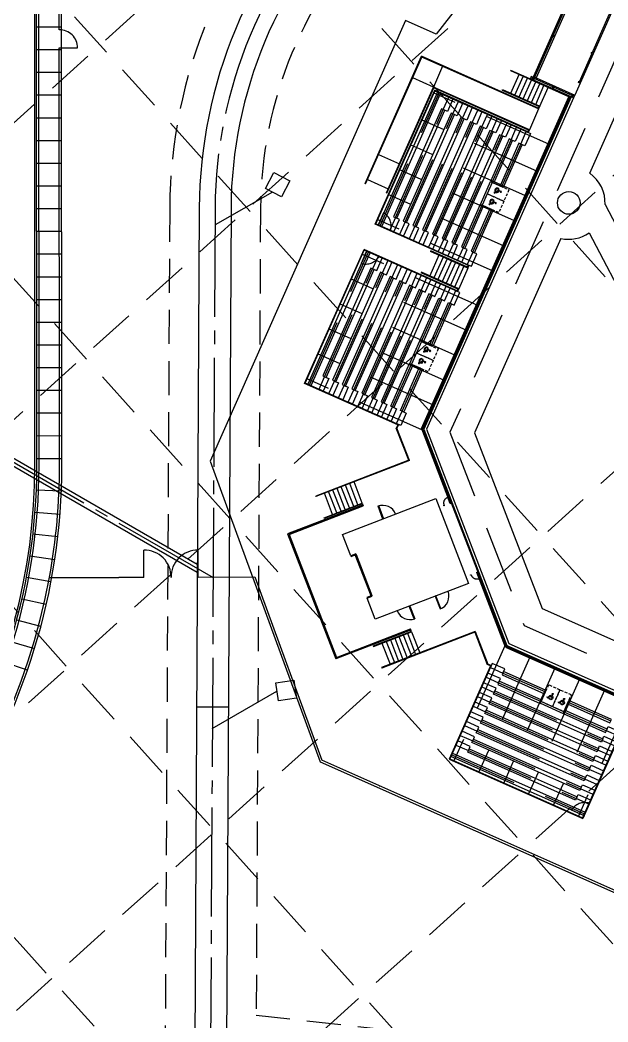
# Model space of a CAD drawing. Header units: inches. Extents: x 5194 to 8721, y 2249 to 5862.
# Drawn here: x 7253.5 to 7383, y 3274.1 to 3494.7 of the extents above; entities that cross this region are included whole.
import ezdxf

# ---------------------------------------------------------------- set-up
doc = ezdxf.new("R2010")
doc.units = ezdxf.units.IN
doc.header["$LTSCALE"] = 60
doc.header["$MEASUREMENT"] = 0
for name, pattern in [('03139 BASE$0$HIDDEN', [0.375, 0.25, -0.125]), ('03139 BASE$0$HIDDEN2', [0.1875, 0.125, -0.0625]), ('DASHED2', [0.375, 0.25, -0.125]), ('HIDDEN', [0.375, 0.25, -0.125]), ('HIDDEN2', [0.1875, 0.125, -0.0625]), ('SCENT', [0.55, 0.4, -0.05, 0.05, -0.05])]:
    doc.linetypes.add(name, pattern=pattern)
for name, color, linetype in [('03139 BASE$0$A1-FLOR-OUTLINE', 7, 'Continuous'), ('03139 BASE$0$A1HCSPACE', 8, '03139 BASE$0$HIDDEN'), ('03139 BASE$0$A1PRK-SYM', 7, 'Continuous'), ('03139 BASE$0$A1RISERS', 7, 'Continuous'), ('03139 BASE$0$A1SEATS', 8, 'Continuous'), ('03139 BASE$0$A2ROOF-DS', 7, '03139 BASE$0$HIDDEN'), ('03139 BASE$0$AS-FENCE', 7, 'FENCELINE1'), ('03139 BASE$0$AS-GATE', 7, 'Continuous'), ('03139 BASE$0$AS-INFIELD', 8, 'Continuous'), ('03139 BASE$0$AS-SIDEWALK', 7, 'Continuous'), ('03139 BASE$0$AS-STRINGER', 7, '03139 BASE$0$HIDDEN'), ('03139 BASE$0$AS-TRACK-CURB', 7, 'Continuous'), ('03139 BASE$0$AS-TRACK-STRIPE', 253, 'Continuous'), ('03139 BASE$0$AS-WALK', 7, 'Continuous'), ('03139 BASE$0$AS-WALKJOINTS', 253, 'Continuous'), ('03139 BASE$0$CWALK', 7, 'Continuous'), ('03139 BASE$0$DOORSWINGS', 7, 'Continuous'), ('03139 BASE$0$DUGOUT', 7, 'Continuous'), ('03139 BASE$0$pinlet', 7, 'Continuous'), ('03139 BASE$0$STRUCTURAL', 8, 'Continuous'), ('03139 BASE$0$WALL', 7, 'Continuous'), ('03139 TOPO$0$EP', 7, 'Continuous'), ('grid', 254, 'HIDDEN'), ('Pstm', 7, 'Continuous'), ('pstmcl', 8, 'SCENT'), ('stm-easement', 7, 'HIDDEN2')]:
    doc.layers.add(name, color=color, linetype=linetype)
doc.linetypes.add('FENCELINE1', pattern='A,0.25,-0.1,[133,ltypeshp.shx,S=0.1,R=0,X=-0.1,Y=0],-0.1,1', length=1.45)

# ---------------------------------------------------------------- blocks, each defined once
blk = doc.blocks.new('03139 BASE$0$football')
at = {"layer": '03139 BASE$0$AS-FENCE', "ltscale": 0.25}
for p, q in [((1843.1, 555), (597.5, 1677.8)), ((2698.1, -215.8), (1878.7, 522.8))]:
    blk.add_line(p, q, dxfattribs=at)
for start, end in [(37.6615, 47.9675), (272.1657, 37.6615)]:
    blk.add_arc((1595.8, -1438.5), 1646.2, start, end, dxfattribs=at)
at = {"layer": '03139 BASE$0$AS-GATE'}
blk.add_line((1878.7, 522.8), (1910.9, 558.5), dxfattribs=at)
blk.add_arc((1878.7, 523.6), 47.5, 47.3344, 138.6112, dxfattribs=at)
at = {"layer": '03139 BASE$0$AS-TRACK-CURB'}
for p, q in [((2657.9, -260.3), (-266.4, 2375.7)), ((2661.9, -255.9), (-262.3, 2380.2))]:
    blk.add_line(p, q, dxfattribs=at)
for radius, start in [(1586.2, 266.5348), (1592.2, 267.1478)]:
    blk.add_arc((1595.8, -1438.5), radius, start, 47.9675, dxfattribs=at)
at = {"layer": '03139 BASE$0$AS-TRACK-STRIPE'}
blk.add_line((2654.6, -264), (-269.7, 2372), dxfattribs=at)
blk.add_arc((1595.8, -1438.5), 1581.2, 227.9675, 47.9675, dxfattribs=at)
at = {"layer": '03139 BASE$0$AS-WALK'}
blk.add_line((2702.1, -211.3), (-222.2, 2424.7), dxfattribs=at)
blk.add_arc((1595.8, -1438.5), 1652.2, 272.6758, 47.9675, dxfattribs=at)
at = {"layer": '03139 BASE$0$AS-WALKJOINTS'}
for p, q in [((1797.1, 515.6), (1841.3, 564.6)), ((1841.7, 475.4), (1885.9, 524.5)), ((1886.3, 435.3), (1930.5, 484.3)), ((1930.8, 395.1), (1975, 444.1)), ((1975.4, 354.9), (2019.6, 403.9)), ((2020, 314.7), (2064.2, 363.8)), ((2064.5, 274.6), (2108.7, 323.6)), ((2109.1, 234.4), (2153.3, 283.4)), ((2153.7, 194.2), (2197.9, 243.2)), ((2198.7, 154.6), (2242.4, 203.1)), ((2242.8, 113.9), (2287, 162.9)), ((2287.4, 73.7), (2331.6, 122.7)), ((2331.9, 33.5), (2376.1, 82.5)), ((2376.5, -6.6), (2420.7, 42.4)), ((2421.1, -46.8), (2465.2, 2.2)), ((2465.6, -87), (2509.8, -38)), ((2510.2, -127.2), (2554.4, -78.1)), ((2554.8, -167.3), (2598.9, -118.3)), ((2599.3, -207.5), (2643.5, -158.5)), ((2643.9, -247.7), (2688.1, -198.7)), ((2751.5, -257.7), (2705.9, -304.9)), ((2746.3, -346.5), (2793.9, -300.7)), ((2834.7, -345.3), (2785.5, -389.3)), ((2823, -433.4), (2873.8, -391.3)), ((2911.2, -438.7), (2858.9, -478.9)), ((2893.1, -525.7), (2946.8, -487.4)), ((2980.7, -537.3), (2925.6, -573.7)), ((2956.3, -622.8), (3012.6, -588.5)), ((3042.7, -640.8), (2985.1, -673))]:
    blk.add_line(p, q, dxfattribs=at)
blk = doc.blocks.new('03139 BASE$0$HANDISYM')
at = {"color": 0}
for p, q in [((0.19, 0.54), (0.18, 0.62)), ((0.25, 0.42), (0.2, 0.9)), ((0.57, 0.42), (0.25, 0.42)), ((0.28, 0.82), (0.3, 0.62)), ((0.54, 0.62), (0.3, 0.62)), ((0.54, 0.55), (0.3, 0.55)), ((0.3, 0.55), (0.31, 0.49)), ((0.61, 0.49), (0.31, 0.49)), ((0.54, 0.55), (0.54, 0.62)), ((0.7, 0.08), (0.57, 0.42)), ((0.61, 0.17), (0.58, 0.27)), ((0.74, 0.17), (0.61, 0.49)), ((0.87, 0.14), (0.7, 0.08)), ((0.84, 0.21), (0.74, 0.17)), ((0.87, 0.14), (0.84, 0.21))]:
    blk.add_line(p, q, dxfattribs=at)
for centre, radius, start, end in [((0.33, 0.33), 0.326, 116.1872, 332.1153), ((0.33, 0.33), 0.256, 122.4297, 347.4422), ((0.29, 0.91), 0.0887, 263.0201, 184.9956)]:
    blk.add_arc(centre, radius, start, end, dxfattribs=at)
blk = doc.blocks.new('03139 BASE$0$WBWC')
at = {"layer": '03139 BASE$0$A1SEATS', "linetype": '03139 BASE$0$HIDDEN2'}
for p, q in [((-33, 0), (0, 0)), ((-33, -48), (-33, 0)), ((0, 0), (0, -48)), ((0, -48), (-33, -48))]:
    blk.add_line(p, q, dxfattribs=at)
at = {"layer": '03139 BASE$0$A1PRK-SYM', "xscale": 18, "yscale": 18, "zscale": 18}
blk.add_blockref('03139 BASE$0$HANDISYM', (-25, -34), dxfattribs=at)

msp = doc.modelspace()

# ---------------------------------------------------------------- linework, layer by layer
at = {"layer": '03139 BASE$0$A1-FLOR-OUTLINE'}
msp.add_lwpolyline([(7324.59, 3381.4), (7345.13, 3389.3), (7352.31, 3370.64), (7331.78, 3362.74), (7329.98, 3367.4), (7331.07, 3367.82), (7327.48, 3377.16), (7326.39, 3376.74)], close=True, dxfattribs=at)
msp.add_lwpolyline([(7324.59, 3381.4), (7345.13, 3389.3), (7352.31, 3370.64), (7331.78, 3362.74), (7329.98, 3367.4), (7331.07, 3367.82), (7327.48, 3377.16), (7326.39, 3376.74)], close=True, dxfattribs=at)
at = {"layer": '03139 BASE$0$A1RISERS'}
for p, q in [((7329.55, 3458.68), (7341.98, 3486.67)), ((7329.66, 3458.63), (7342.05, 3486.5)), ((7367.69, 3475.25), (7341.98, 3486.67)), ((7367.75, 3475.08), (7342.05, 3486.5)), ((7346.62, 3484.47), (7344.59, 3479.9)), ((7361.62, 3483.46), (7361.67, 3483.57)), ((7374.42, 3477.77), (7361.62, 3483.46)), ((7361.62, 3478.53), (7363.45, 3482.65)), ((7374.7, 3477.79), (7361.67, 3483.57)), ((7344.59, 3479.9), (7340.02, 3481.93)), ((7362.54, 3478.13), (7364.36, 3482.24)), ((7363.45, 3477.72), (7365.28, 3481.83)), ((7364.37, 3477.32), (7366.19, 3481.43)), ((7365.28, 3476.91), (7367.11, 3481.02)), ((7366.19, 3476.5), (7368.02, 3480.62)), ((7331.77, 3449.72), (7344.86, 3479.19)), ((7334.23, 3456.6), (7344.59, 3479.9)), ((7334.35, 3456.55), (7344.65, 3479.74)), ((7339.75, 3467.37), (7344.93, 3479.02)), ((7365.72, 3470.51), (7344.59, 3479.9)), ((7365.56, 3470.45), (7344.65, 3479.74)), ((7365.39, 3470.07), (7344.86, 3479.19)), ((7365.45, 3469.9), (7344.93, 3479.02)), ((7359.75, 3479.23), (7359.8, 3479.35)), ((7359.75, 3479.23), (7367.86, 3475.63)), ((7359.8, 3479.35), (7368.02, 3475.69)), ((7367.11, 3476.1), (7368.93, 3480.21)), ((7368.02, 3475.69), (7369.85, 3479.8)), ((7341.96, 3404.71), (7374.42, 3477.77)), ((7342.09, 3404.71), (7374.58, 3477.84)), ((7342.23, 3404.7), (7374.7, 3477.79)), ((7367.75, 3475.08), (7365.72, 3470.51)), ((7367.86, 3475.63), (7367.69, 3475.25)), ((7368.02, 3475.69), (7367.75, 3475.08)), ((7368.02, 3475.69), (7367.75, 3475.08)), ((7365.56, 3470.45), (7365.39, 3470.07)), ((7365.72, 3470.51), (7365.45, 3469.9)), ((7365.72, 3470.51), (7365.45, 3469.9)), ((7331.93, 3449.78), (7339.64, 3467.13)), ((7332.51, 3465.03), (7337.08, 3463)), ((7338.33, 3464.18), (7338.33, 3464.18)), ((7329.55, 3458.68), (7329.66, 3458.63)), ((7330.07, 3459.54), (7334.64, 3457.51)), ((7354.94, 3454.05), (7357.18, 3459.08)), ((7357.52, 3458.93), (7355.29, 3453.9)), ((7357.52, 3458.93), (7355.29, 3453.9)), ((7359.54, 3458.03), (7357.4, 3458.98)), ((7357.48, 3458.94), (7359.84, 3457.9)), ((7359.65, 3457.98), (7357.52, 3458.93)), ((7334.23, 3456.6), (7334.35, 3456.55)), ((7355.29, 3453.9), (7357.42, 3452.95)), ((7352.29, 3440.6), (7331.77, 3449.72)), ((7352.46, 3440.66), (7331.93, 3449.78)), ((7316.21, 3414.68), (7329.3, 3444.16)), ((7316.37, 3414.75), (7329.36, 3443.99)), ((7349.82, 3435.04), (7329.3, 3444.16)), ((7349.89, 3434.87), (7329.36, 3443.99)), ((7345.79, 3442.89), (7343.76, 3438.32)), ((7344.01, 3443.82), (7343.96, 3443.71)), ((7352.19, 3440.05), (7343.96, 3443.71)), ((7352.12, 3440.22), (7344.01, 3443.82)), ((7346.7, 3442.49), (7344.67, 3437.92)), ((7347.62, 3442.08), (7345.59, 3437.51)), ((7348.53, 3441.68), (7346.5, 3437.11)), ((7349.45, 3441.27), (7347.42, 3436.7)), ((7350.36, 3440.86), (7348.33, 3436.29)), ((7352.12, 3440.22), (7352.29, 3440.6)), ((7352.19, 3440.05), (7352.46, 3440.66)), ((7341.93, 3439.14), (7341.88, 3439.02)), ((7349.99, 3435.42), (7341.88, 3439.02)), ((7350.16, 3435.48), (7341.93, 3439.14)), ((7351.27, 3440.46), (7349.24, 3435.89)), ((7352.19, 3440.05), (7350.16, 3435.48)), ((7349.99, 3435.42), (7349.82, 3435.04)), ((7350.16, 3435.48), (7349.89, 3434.87)), ((7339.38, 3419.02), (7341.61, 3424.05)), ((7341.96, 3423.9), (7339.72, 3418.87)), ((7341.96, 3423.9), (7339.72, 3418.87)), ((7343.97, 3423), (7341.84, 3423.95)), ((7341.92, 3423.91), (7344.28, 3422.86)), ((7344.09, 3422.95), (7341.96, 3423.9)), ((7339.61, 3418.92), (7341.74, 3417.97)), ((7339.72, 3418.87), (7341.85, 3417.92)), ((7336.73, 3405.57), (7316.21, 3414.68)), ((7337.2, 3405.49), (7316.37, 3414.75)), ((7336.73, 3405.57), (7336.41, 3404.85)), ((7336.89, 3405.63), (7336.55, 3404.85)), ((7339.14, 3397.77), (7336.41, 3404.85)), ((7339.3, 3397.69), (7336.55, 3404.85)), ((7341.96, 3404.71), (7348.29, 3388.26)), ((7342.09, 3404.71), (7348.4, 3388.31)), ((7348.52, 3388.35), (7342.23, 3404.7)), ((7339.14, 3397.77), (7318.65, 3389.88)), ((7339.3, 3397.69), (7318.7, 3389.77)), ((7327.03, 3387.61), (7325.23, 3392.28)), ((7327.96, 3387.97), (7326.16, 3392.64)), ((7328.89, 3388.33), (7327.1, 3393)), ((7318.7, 3389.77), (7318.65, 3389.88)), ((7322.36, 3385.82), (7320.56, 3390.48)), ((7323.29, 3386.18), (7321.5, 3390.84)), ((7324.23, 3386.54), (7322.43, 3391.2)), ((7325.16, 3386.9), (7323.36, 3391.56)), ((7326.09, 3387.25), (7324.3, 3391.92)), ((7328.93, 3387.9), (7312.48, 3381.57)), ((7328.97, 3387.78), (7312.64, 3381.5)), ((7312.8, 3381.43), (7329.13, 3387.71)), ((7320.49, 3385.1), (7328.89, 3388.33)), ((7320.54, 3384.98), (7328.82, 3388.17)), ((7328.82, 3388.17), (7328.97, 3387.78)), ((7328.89, 3388.33), (7329.13, 3387.71)), ((7348.29, 3388.26), (7348.52, 3388.35)), ((7348.29, 3388.26), (7348.52, 3388.35)), ((7348.52, 3388.35), (7360.65, 3356.81)), ((7320.54, 3384.98), (7320.49, 3385.1)), ((7312.48, 3381.57), (7323.07, 3354.04)), ((7312.64, 3381.5), (7323.14, 3354.2)), ((7312.8, 3381.43), (7323.22, 3354.36)), ((7354.13, 3373.07), (7354.36, 3373.16)), ((7354.13, 3373.07), (7354.36, 3373.16)), ((7360.46, 3356.63), (7354.13, 3373.07)), ((7360.56, 3356.72), (7354.25, 3373.12)), ((7339.52, 3360.37), (7323.07, 3354.04)), ((7339.48, 3360.48), (7323.14, 3354.2)), ((7323.22, 3354.36), (7339.55, 3360.64)), ((7331.34, 3356.91), (7339.63, 3360.09)), ((7331.39, 3356.79), (7339.79, 3360.02)), ((7353.78, 3360.05), (7333.18, 3352.12)), ((7353.71, 3359.89), (7333.23, 3352.01)), ((7336.99, 3358.95), (7338.78, 3354.28)), ((7337.92, 3359.3), (7339.72, 3354.64)), ((7338.85, 3359.66), (7340.65, 3355)), ((7339.63, 3360.09), (7339.48, 3360.48)), ((7339.79, 3360.02), (7339.55, 3360.64)), ((7339.79, 3360.02), (7341.58, 3355.36)), ((7353.71, 3359.89), (7356.44, 3352.8)), ((7353.78, 3360.05), (7356.54, 3352.9)), ((7331.34, 3356.91), (7331.39, 3356.79)), ((7333.25, 3357.51), (7335.05, 3352.84)), ((7334.19, 3357.87), (7335.98, 3353.2)), ((7335.12, 3358.23), (7336.92, 3353.56)), ((7336.05, 3358.59), (7337.85, 3353.92)), ((7360.65, 3356.81), (7433.74, 3324.34)), ((7360.46, 3356.63), (7433.52, 3324.17)), ((7360.56, 3356.72), (7433.69, 3324.23)), ((7357.15, 3352.49), (7348.04, 3331.96)), ((7357.45, 3352.85), (7348.2, 3332.03)), ((7357.15, 3352.49), (7356.44, 3352.8)), ((7357.32, 3352.55), (7356.54, 3352.9)), ((7333.18, 3352.12), (7333.23, 3352.01)), ((7368.24, 3344.51), (7369.19, 3346.64)), ((7368.29, 3344.62), (7369.24, 3346.75)), ((7368.14, 3344.28), (7373.17, 3342.04)), ((7373.32, 3342.39), (7368.29, 3344.62)), ((7373.32, 3342.39), (7368.29, 3344.62)), ((7374.22, 3344.4), (7373.27, 3342.27)), ((7373.3, 3342.35), (7374.35, 3344.71)), ((7374.27, 3344.52), (7373.32, 3342.39)), ((7386.56, 3339.56), (7377.44, 3319.03)), ((7386.63, 3339.39), (7377.51, 3318.87)), ((7348.04, 3331.96), (7377.51, 3318.87)), ((7348.2, 3332.03), (7377.44, 3319.03))]:
    msp.add_line(p, q, dxfattribs=at)
at = {"layer": '03139 BASE$0$A1RISERS', "linetype": '03139 BASE$0$HIDDEN'}
for p, q in [((7332.85, 3449.37), (7345.84, 3478.62)), ((7336.2, 3451.17), (7346.75, 3474.93)), ((7338.33, 3450.22), (7348.89, 3473.98)), ((7340.46, 3449.27), (7351.02, 3473.03)), ((7342.59, 3448.32), (7353.15, 3472.09)), ((7344.73, 3447.38), (7355.28, 3471.14)), ((7346.86, 3446.43), (7357.42, 3470.19)), ((7348.99, 3445.48), (7359.55, 3469.24)), ((7357.52, 3458.93), (7361.68, 3468.3)), ((7359.65, 3457.98), (7363.81, 3467.35)), ((7351.12, 3444.54), (7355.29, 3453.9)), ((7353.26, 3443.59), (7357.42, 3452.95)), ((7317.28, 3414.34), (7330.28, 3443.58)), ((7320.63, 3416.14), (7331.19, 3439.9)), ((7322.77, 3415.19), (7333.32, 3438.95)), ((7324.9, 3414.24), (7335.46, 3438)), ((7327.03, 3413.29), (7337.59, 3437.05)), ((7329.16, 3412.35), (7339.72, 3436.11)), ((7331.3, 3411.4), (7341.85, 3435.16)), ((7333.43, 3410.45), (7343.98, 3434.21)), ((7341.96, 3423.9), (7346.12, 3433.26)), ((7344.09, 3422.95), (7348.25, 3432.32)), ((7335.56, 3409.5), (7339.72, 3418.87)), ((7337.69, 3408.56), (7341.85, 3417.92)), ((7359.87, 3350.91), (7369.24, 3346.75)), ((7358.93, 3348.78), (7368.29, 3344.62)), ((7357.98, 3346.65), (7381.74, 3336.09)), ((7357.03, 3344.52), (7380.79, 3333.96)), ((7374.27, 3344.52), (7383.63, 3340.36)), ((7356.08, 3342.38), (7379.85, 3331.83)), ((7373.32, 3342.39), (7382.69, 3338.22)), ((7355.14, 3340.25), (7378.9, 3329.7)), ((7354.19, 3338.12), (7377.95, 3327.56)), ((7353.24, 3335.99), (7377, 3325.43)), ((7348.61, 3332.94), (7377.85, 3319.95)), ((7352.3, 3333.85), (7376.06, 3323.3))]:
    msp.add_line(p, q, dxfattribs=at)
at = {"layer": '03139 BASE$0$A1RISERS', "flags": 128}
for points in [[(7347.67, 3474.52), (7346.75, 3474.93), (7347.97, 3477.67), (7348.89, 3477.26)], [(7349.8, 3473.57), (7348.89, 3473.98), (7350.1, 3476.72), (7351.02, 3476.32)], [(7351.93, 3472.63), (7351.02, 3473.03), (7352.24, 3475.77), (7353.15, 3475.37)], [(7354.06, 3471.68), (7353.15, 3472.09), (7354.37, 3474.83), (7355.28, 3474.42)], [(7356.2, 3470.73), (7355.28, 3471.14), (7356.5, 3473.88), (7357.42, 3473.47)], [(7358.33, 3469.79), (7357.42, 3470.19), (7358.63, 3472.93), (7359.55, 3472.53)], [(7360.46, 3468.84), (7359.55, 3469.24), (7360.77, 3471.99), (7361.68, 3471.58)], [(7362.59, 3467.89), (7361.68, 3468.3), (7362.9, 3471.04), (7363.81, 3470.63)], [(7364.73, 3466.94), (7363.81, 3467.35), (7365.03, 3470.09), (7365.94, 3469.68)], [(7337.11, 3450.76), (7336.2, 3451.17), (7334.98, 3448.43), (7335.89, 3448.02)], [(7339.24, 3449.81), (7338.33, 3450.22), (7337.11, 3447.48), (7338.03, 3447.07)], [(7341.38, 3448.87), (7340.46, 3449.27), (7339.24, 3446.53), (7340.16, 3446.12)], [(7343.51, 3447.92), (7342.59, 3448.32), (7341.38, 3445.58), (7342.29, 3445.18)], [(7345.64, 3446.97), (7344.73, 3447.38), (7343.51, 3444.64), (7344.42, 3444.23)], [(7347.77, 3446.02), (7346.86, 3446.43), (7345.64, 3443.69), (7346.56, 3443.28)], [(7349.91, 3445.08), (7348.99, 3445.48), (7347.77, 3442.74), (7348.69, 3442.34)], [(7352.04, 3444.13), (7351.12, 3444.54), (7349.91, 3441.79), (7350.82, 3441.39)], [(7354.17, 3443.18), (7353.26, 3443.59), (7352.04, 3440.85), (7352.95, 3440.44)], [(7333.32, 3442.23), (7332.41, 3442.64), (7331.19, 3439.9), (7332.1, 3439.49)], [(7335.45, 3441.28), (7334.54, 3441.69), (7333.32, 3438.95), (7334.24, 3438.54)], [(7337.59, 3440.34), (7336.67, 3440.74), (7335.46, 3438), (7336.37, 3437.6)], [(7339.72, 3439.39), (7338.81, 3439.8), (7337.59, 3437.05), (7338.5, 3436.65)], [(7341.85, 3438.44), (7340.94, 3438.85), (7339.72, 3436.11), (7340.63, 3435.7)], [(7343.98, 3437.49), (7343.07, 3437.9), (7341.85, 3435.16), (7342.77, 3434.75)], [(7346.12, 3436.55), (7345.2, 3436.95), (7343.98, 3434.21), (7344.9, 3433.81)], [(7348.25, 3435.6), (7347.34, 3436.01), (7346.12, 3433.26), (7347.03, 3432.86)], [(7350.38, 3434.65), (7349.47, 3435.06), (7348.25, 3432.32), (7349.16, 3431.91)], [(7320.33, 3412.99), (7319.42, 3413.39), (7320.63, 3416.14), (7321.55, 3415.73)], [(7322.46, 3412.04), (7321.55, 3412.45), (7322.77, 3415.19), (7323.68, 3414.78)], [(7324.6, 3411.09), (7323.68, 3411.5), (7324.9, 3414.24), (7325.81, 3413.83)], [(7326.73, 3410.15), (7325.81, 3410.55), (7327.03, 3413.29), (7327.95, 3412.89)], [(7328.86, 3409.2), (7327.95, 3409.6), (7329.16, 3412.35), (7330.08, 3411.94)], [(7330.99, 3408.25), (7330.08, 3408.66), (7331.3, 3411.4), (7332.21, 3410.99)], [(7333.12, 3407.3), (7332.21, 3407.71), (7333.43, 3410.45), (7334.34, 3410.05)], [(7335.26, 3406.36), (7334.34, 3406.76), (7335.56, 3409.5), (7336.47, 3409.1)], [(7337.39, 3405.41), (7336.48, 3405.81), (7337.69, 3408.56), (7338.61, 3408.15)], [(7357.54, 3353.04), (7357.13, 3352.13), (7359.87, 3350.91), (7360.28, 3351.83)], [(7356.59, 3350.91), (7356.19, 3350), (7358.93, 3348.78), (7359.33, 3349.69)], [(7355.64, 3348.78), (7355.24, 3347.87), (7357.98, 3346.65), (7358.39, 3347.56)], [(7354.7, 3346.65), (7354.29, 3345.73), (7357.03, 3344.52), (7357.44, 3345.43)], [(7353.75, 3344.52), (7353.34, 3343.6), (7356.08, 3342.38), (7356.49, 3343.3)], [(7352.8, 3342.38), (7352.4, 3341.47), (7355.14, 3340.25), (7355.54, 3341.17)], [(7351.85, 3340.25), (7351.45, 3339.34), (7354.19, 3338.12), (7354.6, 3339.03)], [(7385.84, 3337.92), (7385.43, 3337.01), (7382.69, 3338.22), (7383.09, 3339.14)], [(7350.91, 3338.12), (7350.5, 3337.2), (7353.24, 3335.99), (7353.65, 3336.9)], [(7384.89, 3335.79), (7384.48, 3334.87), (7381.74, 3336.09), (7382.15, 3337.01)], [(7349.96, 3335.99), (7349.55, 3335.07), (7352.3, 3333.85), (7352.7, 3334.77)], [(7383.94, 3333.66), (7383.53, 3332.74), (7380.79, 3333.96), (7381.2, 3334.87)], [(7382.99, 3331.52), (7382.59, 3330.61), (7379.85, 3331.83), (7380.25, 3332.74)], [(7382.05, 3329.39), (7381.64, 3328.48), (7378.9, 3329.7), (7379.3, 3330.61)], [(7381.1, 3327.26), (7380.69, 3326.34), (7377.95, 3327.56), (7378.36, 3328.48)], [(7380.15, 3325.13), (7379.75, 3324.21), (7377, 3325.43), (7377.41, 3326.34)], [(7379.2, 3322.99), (7378.8, 3322.08), (7376.06, 3323.3), (7376.46, 3324.21)]]:
    msp.add_lwpolyline(points, close=True, dxfattribs=at)
at = {"layer": '03139 BASE$0$A1SEATS', "flags": 128}
for points in [[(7346.18, 3478.46), (7345.46, 3478.79), (7332.47, 3449.54), (7333.19, 3449.22)], [(7347.1, 3474.78), (7346.37, 3475.1), (7335.82, 3451.34), (7336.54, 3451.01)], [(7349.23, 3473.83), (7348.51, 3474.15), (7337.95, 3450.39), (7338.67, 3450.07)], [(7351.36, 3472.88), (7350.64, 3473.2), (7340.08, 3449.44), (7340.81, 3449.12)], [(7353.49, 3471.93), (7352.77, 3472.25), (7342.21, 3448.49), (7342.94, 3448.17)], [(7355.63, 3470.99), (7354.9, 3471.31), (7344.35, 3447.55), (7345.07, 3447.23)], [(7357.76, 3470.04), (7357.03, 3470.36), (7346.48, 3446.6), (7347.2, 3446.28)], [(7359.89, 3469.09), (7359.17, 3469.41), (7348.61, 3445.65), (7349.33, 3445.33)], [(7362.02, 3468.14), (7361.3, 3468.47), (7357.14, 3459.1), (7357.86, 3458.78)], [(7364.16, 3467.2), (7363.43, 3467.52), (7359.27, 3458.15), (7359.99, 3457.83)], [(7330.62, 3443.43), (7329.9, 3443.75), (7316.9, 3414.51), (7317.63, 3414.19)], [(7331.53, 3439.74), (7330.81, 3440.06), (7320.25, 3416.3), (7320.98, 3415.98)], [(7333.67, 3438.8), (7332.94, 3439.12), (7322.39, 3415.36), (7323.11, 3415.04)], [(7335.8, 3437.85), (7335.07, 3438.17), (7324.52, 3414.41), (7325.24, 3414.09)], [(7337.93, 3436.9), (7337.21, 3437.22), (7326.65, 3413.46), (7327.37, 3413.14)], [(7340.06, 3435.95), (7339.34, 3436.28), (7328.78, 3412.51), (7329.51, 3412.19)], [(7342.2, 3435.01), (7341.47, 3435.33), (7330.92, 3411.57), (7331.64, 3411.25)], [(7344.33, 3434.06), (7343.6, 3434.38), (7333.05, 3410.62), (7333.77, 3410.3)], [(7342.3, 3423.74), (7341.57, 3424.07), (7345.74, 3433.43), (7346.46, 3433.11)], [(7344.43, 3422.8), (7343.71, 3423.12), (7347.87, 3432.49), (7348.59, 3432.16)], [(7335.9, 3409.35), (7335.18, 3409.67), (7339.34, 3419.04), (7340.06, 3418.72)], [(7338.04, 3408.4), (7337.31, 3408.73), (7341.47, 3418.09), (7342.2, 3417.77)], [(7360.03, 3351.26), (7359.71, 3350.53), (7369.07, 3346.37), (7369.39, 3347.09)], [(7359.08, 3349.12), (7358.76, 3348.4), (7368.12, 3344.24), (7368.45, 3344.96)], [(7381.89, 3336.44), (7381.57, 3335.71), (7357.81, 3346.27), (7358.13, 3346.99)], [(7380.95, 3334.3), (7380.62, 3333.58), (7356.86, 3344.14), (7357.18, 3344.86)], [(7374.42, 3344.86), (7374.1, 3344.14), (7383.47, 3339.98), (7383.79, 3340.7)], [(7380, 3332.17), (7379.68, 3331.45), (7355.92, 3342), (7356.24, 3342.73)], [(7373.47, 3342.73), (7373.15, 3342.01), (7382.52, 3337.84), (7382.84, 3338.57)], [(7379.05, 3330.04), (7378.73, 3329.31), (7354.97, 3339.87), (7355.29, 3340.59)], [(7378.1, 3327.91), (7377.78, 3327.18), (7354.02, 3337.74), (7354.34, 3338.46)], [(7377.16, 3325.77), (7376.83, 3325.05), (7353.07, 3335.61), (7353.4, 3336.33)], [(7378, 3320.29), (7377.68, 3319.57), (7348.44, 3332.56), (7348.76, 3333.28)], [(7376.21, 3323.64), (7375.89, 3322.92), (7352.13, 3333.47), (7352.45, 3334.2)]]:
    msp.add_lwpolyline(points, close=True, dxfattribs=at)
for points in [[(7357.86, 3458.78), (7362.02, 3468.14)], [(7359.99, 3457.83), (7364.16, 3467.2)]]:
    msp.add_lwpolyline(points, dxfattribs=at)
at = {"layer": '03139 BASE$0$A1SEATS'}
for points in [[(7350.74, 3444.7), (7351.47, 3444.38), (7355.63, 3453.75), (7354.9, 3454.07)], [(7352.88, 3443.76), (7353.6, 3443.44), (7357.76, 3452.8), (7357.04, 3453.12)]]:
    msp.add_lwpolyline(points, close=True, dxfattribs=at)
at = {"layer": '03139 BASE$0$A2ROOF-DS'}
msp.add_lwpolyline([(7366.31, 3481.59), (7366.51, 3482.05), (7366.13, 3482.22), (7365.93, 3481.76)], close=True, dxfattribs=at)
at = {"layer": '03139 BASE$0$AS-FENCE', "ltscale": 0.25}
for p, q in [((7374.95, 3477.75), (7342.46, 3404.6)), ((7342.46, 3404.6), (7360.77, 3357.01)), ((7260.06, 3371.95), (7275.27, 3371.96)), ((7260.06, 3371.95), (7275.27, 3371.96)), ((7360.77, 3357.01), (7434.53, 3324.24))]:
    msp.add_line(p, q, dxfattribs=at)
at = {"layer": '03139 BASE$0$AS-FENCE'}
for p, q in [((7280.79, 3371.97), (7280.79, 3377.97)), ((7292.79, 3371.98), (7292.79, 3377.98)), ((7305.22, 3372.1), (7320.03, 3331.71))]:
    msp.add_line(p, q, dxfattribs=at)
at = {"layer": '03139 BASE$0$AS-FENCE', "ltscale": 0.25}
for points in [[(7280.79, 3371.97), (7275.27, 3371.96)], [(7305.26, 3371.99), (7292.79, 3371.98)], [(7417.82, 3288.27), (7320.03, 3331.71)], [(7332.83, 3325.86), (7332.76, 3326.06)]]:
    msp.add_lwpolyline(points, dxfattribs=at)
at = {"layer": '03139 BASE$0$AS-FENCE'}
for centre, start, end in [((7280.91, 3372.08), 358.9216, 91.1656), ((7292.68, 3372.09), 88.927, 181.1709)]:
    msp.add_arc(centre, 5.89, start, end, dxfattribs=at)
at = {"layer": '03139 BASE$0$AS-GATE', "linetype": '03139 BASE$0$HIDDEN2'}
for p, q in [((7348.22, 3388.37), (7347.74, 3389.62)), ((7354.16, 3372.95), (7354.63, 3371.7))]:
    msp.add_line(p, q, dxfattribs=at)
for points in [[(7335.14, 3448.28, 0.350199), (7333.62, 3452.24), (7332.5, 3449.73)], [(7329.78, 3443.6), (7328.66, 3441.09, 0.350199), (7332.62, 3442.61, 0.350199)], [(7377.49, 3319.6), (7374.98, 3320.72, -0.350199), (7378.94, 3322.24, -0.350199)]]:
    msp.add_lwpolyline(points, format="xyb", dxfattribs=at)
for centre, radius in [((7332.4, 3449.5), 0.0833), ((7329.88, 3443.83), 0.0833), ((7346.92, 3387.8), 0.0625), ((7348.32, 3388.34), 0.0625), ((7352.81, 3372.5), 0.0625), ((7354.21, 3373.04), 0.0625), ((7377.72, 3319.5), 0.0833)]:
    msp.add_circle(centre, radius, dxfattribs=at)
at = {"layer": '03139 BASE$0$AS-GATE', "linetype": '03139 BASE$0$HIDDEN2', "extrusion": (0, 0, -1)}
msp.add_ellipse((7348.22, 3388.37), major_axis=(0.48, -1.24), ratio=1, start_param=1.570796, end_param=3.171385, dxfattribs=at)
at = {"layer": '03139 BASE$0$AS-GATE', "linetype": '03139 BASE$0$HIDDEN2'}
msp.add_ellipse((7354.16, 3372.95), major_axis=(-0.48, 1.24), ratio=1, start_param=1.570796, end_param=3.171385, dxfattribs=at)
at = {"layer": '03139 BASE$0$AS-INFIELD'}
for p, q in [((7379.02, 3460.94), (7418.45, 3549.84)), ((7392.23, 3515.31), (7375.72, 3478.14)), ((7382.4, 3454.05), (7403.06, 3414.53)), ((7378.9, 3447.79), (7398.08, 3411.11)), ((7372.65, 3446.6), (7353.62, 3403.77)), ((7353.62, 3403.77), (7368.5, 3365.11)), ((7368.5, 3365.11), (7411.33, 3346.09))]:
    msp.add_line(p, q, dxfattribs=at)
msp.add_circle((7374.4, 3454.4), 2.5, dxfattribs=at)
for start, end in [(357.4465, 54.7627), (257.33, 304.1862)]:
    msp.add_arc((7374.4, 3454.4), 8, start, end, dxfattribs=at)
at = {"layer": '03139 BASE$0$AS-SIDEWALK'}
for p, q in [((7375.45, 3477.53), (7343.04, 3404.59)), ((7343.04, 3404.59), (7361.19, 3357.42)), ((7361.19, 3357.42), (7434.75, 3324.74))]:
    msp.add_line(p, q, dxfattribs=at)
at = {"layer": '03139 BASE$0$AS-STRINGER'}
for p, q in [((7369.97, 3467.35), (7344.72, 3478.57)), ((7367.33, 3461.41), (7342.08, 3472.63)), ((7364.89, 3455.93), (7339.65, 3467.14)), ((7364.89, 3455.93), (7339.65, 3467.14)), ((7362.46, 3450.44), (7337.21, 3461.66)), ((7360.02, 3444.96), (7334.78, 3456.18)), ((7357.59, 3439.48), (7332.34, 3450.69)), ((7354.2, 3431.86), (7328.96, 3443.08)), ((7351.77, 3426.38), (7326.52, 3437.59)), ((7349.33, 3420.89), (7324.08, 3432.11)), ((7346.89, 3415.41), (7321.65, 3426.63)), ((7346.89, 3415.41), (7321.65, 3426.63)), ((7344.46, 3409.93), (7319.21, 3421.14)), ((7342.02, 3404.44), (7316.78, 3415.66)), ((7360.33, 3356.87), (7349.11, 3331.62)), ((7365.81, 3354.43), (7354.6, 3329.18)), ((7371.3, 3351.99), (7360.08, 3326.75)), ((7371.3, 3351.99), (7360.08, 3326.75)), ((7376.78, 3349.56), (7365.56, 3324.31)), ((7382.26, 3347.12), (7371.05, 3321.88)), ((7387.75, 3344.69), (7376.53, 3319.44))]:
    msp.add_line(p, q, dxfattribs=at)
at = {"layer": '03139 BASE$0$CWALK', "ltscale": 100}
for p, q in [((7427.58, 3598.35), (7345.2, 3491.52)), ((7338.46, 3494.52), (7295.39, 3397.58)), ((7345.2, 3491.52), (7338.46, 3494.52)), ((7295.39, 3397.58), (7319.64, 3331.34)), ((7319.64, 3331.34), (7418.07, 3287.61))]:
    msp.add_line(p, q, dxfattribs=at)
at = {"layer": '03139 BASE$0$DOORSWINGS'}
for points in [[(7332.38, 3387.62), (7332.54, 3387.68), (7333.62, 3384.88), (7333.46, 3384.82)], [(7332.38, 3387.62), (7332.54, 3387.68), (7333.62, 3384.88), (7333.46, 3384.82)], [(7326.39, 3376.74), (7326.45, 3376.58), (7327.54, 3377), (7327.48, 3377.16)], [(7326.39, 3376.74), (7326.45, 3376.58), (7327.54, 3377), (7327.48, 3377.16)], [(7331.01, 3367.98), (7330.86, 3367.92), (7327.38, 3376.94), (7327.54, 3377)], [(7331.01, 3367.98), (7330.86, 3367.92), (7327.38, 3376.94), (7327.54, 3377)], [(7329.92, 3367.56), (7329.98, 3367.4), (7331.07, 3367.82), (7331.01, 3367.98)], [(7329.92, 3367.56), (7329.98, 3367.4), (7331.07, 3367.82), (7331.01, 3367.98)], [(7346.08, 3365.03), (7346.23, 3365.09), (7345.15, 3367.89), (7345, 3367.83)], [(7346.08, 3365.03), (7346.23, 3365.09), (7345.15, 3367.89), (7345, 3367.83)], [(7340.48, 3362.87), (7340.32, 3362.81), (7339.24, 3365.61), (7339.4, 3365.67)], [(7340.48, 3362.87), (7340.32, 3362.81), (7339.24, 3365.61), (7339.4, 3365.67)]]:
    msp.add_lwpolyline(points, close=True, dxfattribs=at)
for centre, start, end in [((7333.46, 3384.82), 20.9838, 111.156), ((7333.46, 3384.82), 20.9838, 111.156), ((7345.01, 3367.82), 290.9367, 21.1089), ((7345.01, 3367.82), 290.9367, 21.1089), ((7339.4, 3365.67), 200.9838, 291.156), ((7339.4, 3365.67), 200.9838, 291.156)]:
    msp.add_arc(centre, 3, start, end, dxfattribs=at)
at = {"layer": '03139 BASE$0$DUGOUT'}
for p, q in [((7366.75, 3481.76), (7383.26, 3518.93)), ((7390.44, 3512.09), (7376.66, 3481.01)), ((7366.58, 3482.2), (7367.21, 3481.92)), ((7375.28, 3477.97), (7366.75, 3481.76))]:
    msp.add_line(p, q, dxfattribs=at)
at = {"layer": '03139 BASE$0$pinlet', "color": 5}
for points in [[(7309.44, 3461.12), (7312.99, 3459.27), (7311.14, 3455.72), (7307.59, 3457.57)], [(7309.87, 3348.79), (7313.83, 3349.35), (7314.39, 3345.39), (7310.43, 3344.83)]]:
    msp.add_lwpolyline(points, close=True, dxfattribs=at)
at = {"layer": '03139 BASE$0$STRUCTURAL'}
for points in [[(7371.12, 3491.22), (7371.05, 3491.07, -0.414214), (7370.99, 3491.05), (7370.84, 3491.12, -0.414214), (7370.82, 3491.17), (7370.89, 3491.32, -0.414214), (7370.94, 3491.34), (7371.09, 3491.28, -0.414214), (7371.12, 3491.22)], [(7371.1, 3491.23), (7371.03, 3491.08, -0.414214), (7371, 3491.07), (7370.85, 3491.13, -0.414214), (7370.84, 3491.16), (7370.91, 3491.31, -0.414214), (7370.93, 3491.33), (7371.09, 3491.26, -0.414214), (7371.1, 3491.23)], [(7379.65, 3487.43), (7379.58, 3487.28, -0.414214), (7379.52, 3487.26), (7379.37, 3487.33, -0.414214), (7379.35, 3487.38), (7379.42, 3487.53, -0.414214), (7379.47, 3487.55), (7379.62, 3487.49, -0.414214), (7379.65, 3487.43)], [(7379.63, 3487.44), (7379.56, 3487.29, -0.414214), (7379.53, 3487.28), (7379.38, 3487.35, -0.414214), (7379.37, 3487.37), (7379.44, 3487.53, -0.414214), (7379.46, 3487.54), (7379.62, 3487.47, -0.414214), (7379.63, 3487.44)], [(7366.9, 3481.79), (7366.83, 3481.64, -0.414214), (7366.77, 3481.62), (7366.62, 3481.68, -0.414214), (7366.6, 3481.74), (7366.67, 3481.89, -0.414214), (7366.72, 3481.91), (7366.88, 3481.84, -0.414214), (7366.9, 3481.79)], [(7366.88, 3481.8), (7366.81, 3481.64, -0.414214), (7366.78, 3481.63), (7366.63, 3481.7, -0.414214), (7366.62, 3481.73), (7366.69, 3481.88, -0.414214), (7366.72, 3481.89), (7366.87, 3481.82, -0.414214), (7366.88, 3481.8)], [(7376.8, 3481.04), (7376.74, 3480.88, -0.414214), (7376.68, 3480.86), (7376.53, 3480.93, -0.414214), (7376.51, 3480.98), (7376.58, 3481.14, -0.414214), (7376.63, 3481.16), (7376.78, 3481.09, -0.414214), (7376.8, 3481.04)], [(7376.78, 3481.04), (7376.72, 3480.89, -0.414214), (7376.69, 3480.88), (7376.54, 3480.95, -0.414214), (7376.53, 3480.98), (7376.59, 3481.13, -0.414214), (7376.62, 3481.14), (7376.77, 3481.07, -0.414214), (7376.78, 3481.04)], [(7371.16, 3479.89), (7371.09, 3479.74, -0.414214), (7371.04, 3479.72), (7370.89, 3479.79, -0.414214), (7370.87, 3479.84), (7370.93, 3480, -0.414214), (7370.99, 3480.02), (7371.14, 3479.95, -0.414214), (7371.16, 3479.89)], [(7371.14, 3479.9), (7371.07, 3479.75, -0.414214), (7371.05, 3479.74), (7370.9, 3479.81, -0.414214), (7370.88, 3479.83), (7370.95, 3479.99, -0.414214), (7370.98, 3480), (7371.13, 3479.93, -0.414214), (7371.14, 3479.9)], [(7375.43, 3478), (7375.36, 3477.85, -0.414214), (7375.3, 3477.83), (7375.15, 3477.89, -0.414214), (7375.13, 3477.95), (7375.2, 3478.1, -0.414214), (7375.25, 3478.12), (7375.41, 3478.05, -0.414214), (7375.43, 3478)], [(7375.41, 3478.01), (7375.34, 3477.86, -0.414214), (7375.31, 3477.85), (7375.16, 3477.91, -0.414214), (7375.15, 3477.94), (7375.22, 3478.09, -0.414214), (7375.24, 3478.1), (7375.4, 3478.04, -0.414214), (7375.41, 3478.01)]]:
    msp.add_lwpolyline(points, format="xyb", close=True, dxfattribs=at)
at = {"layer": '03139 BASE$0$WALL'}
for p, q in [((7383.09, 3519.37), (7366.31, 3481.59)), ((7383.43, 3518.49), (7367.19, 3481.93)), ((7375.45, 3477.53), (7366.31, 3481.59)), ((7367.21, 3481.92), (7375.72, 3478.14)), ((7375.72, 3478.14), (7375.45, 3477.53))]:
    msp.add_line(p, q, dxfattribs=at)
at = {"layer": '03139 TOPO$0$EP'}
msp.add_lwpolyline([(5687.67, 4400.98, 0.000003), (5652.93, 4443.58, 0.000043)], format="xyb", dxfattribs=at)
at = {"layer": 'grid', "color": 252, "linetype": 'HIDDEN', "lineweight": 0, "ltscale": 0.7}
for p, q in [((5878.66, 5107.79), (7891.65, 2872.73)), ((5842.61, 5075.32), (7855.6, 2840.26)), ((5806.56, 5042.86), (7819.55, 2807.8)), ((5770.51, 5010.39), (7783.5, 2775.33)), ((5734.46, 4977.92), (7747.45, 2742.86)), ((8064.27, 4203.44), (6802.38, 3066.93)), ((8096.74, 4167.39), (6834.85, 3030.88)), ((8129.2, 4131.34), (6867.32, 2994.83)), ((8161.67, 4095.29), (6899.78, 2958.78)), ((8194.14, 4059.24), (6932.25, 2922.73))]:
    msp.add_line(p, q, dxfattribs=at)
at = {"layer": 'Pstm', "color": 5, "linetype": 'DASHED2'}
for p, q in [((7405.28, 3532.5), (7348.21, 3403.91)), ((7348.21, 3403.91), (7364.58, 3361.39)), ((7364.58, 3361.39), (7492.92, 3304.37))]:
    msp.add_line(p, q, dxfattribs=at)
at = {"layer": 'Pstm', "color": 5}
for p, q in [((7309.12, 3456.77), (7296.48, 3449.57)), ((7293, 3453.31), (7291.74, 3221.55)), ((7300, 3453.28), (7298.74, 3221.51)), ((7292.58, 3374.8), (7225.4, 3413.53)), ((7292.57, 3373.07), (7225.4, 3411.8)), ((7295.88, 3338.69), (7310.13, 3346.93)), ((7292.41, 3343.5), (7299.41, 3343.46))]:
    msp.add_line(p, q, dxfattribs=at)
for radius in [103.5, 96.5]:
    msp.add_arc((7396.5, 3452.75), radius, 135.0311, 179.689, dxfattribs=at)
at = {"layer": 'pstmcl', "color": 5}
for p, q in [((7296.5, 3453.29), (7295.24, 3221.53)), ((7296.18, 3371.85), (7225.4, 3412.67))]:
    msp.add_line(p, q, dxfattribs=at)
msp.add_arc((7396.5, 3452.75), 100, 135.0311, 179.689, dxfattribs=at)
at = {"layer": 'stm-easement'}
for p, q in [((7286.5, 3453.35), (7285.48, 3265.04)), ((7306.5, 3453.24), (7305.54, 3275.63)), ((7305.54, 3275.63), (7370.22, 3268.4))]:
    msp.add_line(p, q, dxfattribs=at)
for radius in [110, 90]:
    msp.add_arc((7396.5, 3452.75), radius, 135.0311, 179.689, dxfattribs=at)

# ---------------------------------------------------------------- block references
at = {"xscale": 0.08333333333333333, "yscale": 0.08333333333333333, "zscale": 0.08333333333333333, "rotation": 312.0635973777777}
msp.add_blockref('03139 BASE$0$football', (7124.95, 3575.56), dxfattribs=at)
at = {"layer": '03139 BASE$0$A1HCSPACE', "yscale": 0.08333333333322389, "zscale": 0.08333333333333333}
for p, xscale, rotation in [((7360.1, 3454.77), 0.08333333333322474, 246.0463467153096), ((7358.98, 3452.26), 0.08333333333322474, 246.0463467153096), ((7344.53, 3419.74), 0.08333333333322474, 246.0463467153096), ((7343.42, 3417.23), 0.08333333333322474, 246.0463467153096), ((7369.93, 3348.31), -0.08333333333299241, 336.0463467087382), ((7372.45, 3347.2), -0.08333333333299241, 336.0463467087382)]:
    msp.add_blockref('03139 BASE$0$WBWC', p, dxfattribs=dict(at, xscale=xscale, rotation=rotation))

doc.saveas('drawing.dxf')
